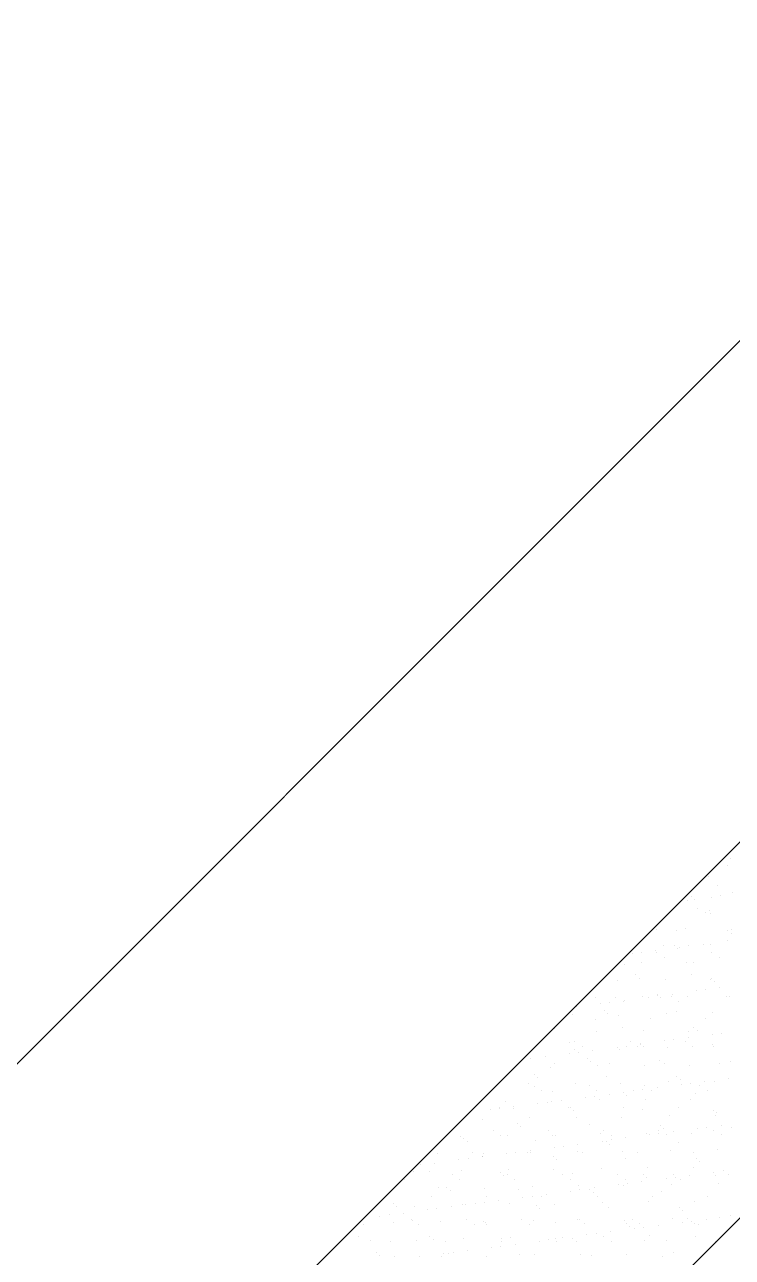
# Model space of a CAD drawing. Header units: millimetres. Extents: x 89805 to 1757503, y 48266 to 267832.
# Drawn here: x 952656 to 953055, y 158385 to 159080 of the extents above; entities that cross this region are included whole.
import ezdxf

# ---------------------------------------------------------------- set-up
doc = ezdxf.new("R2010")
doc.units = ezdxf.units.MM
doc.header["$LTSCALE"] = 1000
doc.layers.add('WALL', color=111, linetype='Continuous')

msp = doc.modelspace()

# ---------------------------------------------------------------- linework, layer by layer
at = {"color": 8, "ltscale": 0.7}
for p, q in [((953054.44, 158609.76), (953054.44, 158609.76)), ((953052.31, 158606.09), (953052.31, 158606.09)), ((953041.55, 158599.87), (953041.55, 158599.87)), ((953046.97, 158594.57), (953046.97, 158594.57)), ((953032.2, 158588.19), (953032.2, 158588.19)), ((953043.29, 158588.03), (953043.29, 158588.03)), ((953048.49, 158588.71), (953048.49, 158588.71)), ((953055.07, 158590.49), (953055.07, 158590.49)), ((953029.7, 158586.24), (953029.7, 158586.24)), ((953034.04, 158586.5), (953034.04, 158586.5)), ((953035.65, 158581.89), (953035.65, 158581.89)), ((953042.18, 158580.6), (953042.18, 158580.6)), ((953039.87, 158579.2), (953039.87, 158579.2)), ((953042.74, 158578.53), (953042.74, 158578.53)), ((953012.68, 158569.75), (953012.68, 158569.75)), ((953023.91, 158569.47), (953023.91, 158569.47)), ((953028.69, 158570.25), (953028.69, 158570.25)), ((953052.7, 158569.41), (953052.7, 158569.41)), ((953054.54, 158567.72), (953054.54, 158567.72)), ((953055.05, 158569.53), (953055.05, 158569.53)), ((953016.63, 158561), (953016.63, 158561)), ((953022.63, 158560.63), (953022.63, 158560.63)), ((953025.59, 158559.8), (953025.59, 158559.8)), ((953030.79, 158560.49), (953030.79, 158560.49)), ((953038.92, 158561.56), (953038.92, 158561.56)), ((953042.81, 158561.33), (953042.81, 158561.33)), ((953052.51, 158563.35), (953052.51, 158563.35)), ((952998.67, 158556.26), (952998.67, 158556.26)), ((953003.88, 158556.95), (953003.88, 158556.95)), ((953012.01, 158558.02), (953012.01, 158558.02)), ((953012.59, 158556.79), (953012.59, 158556.79)), ((953016.8, 158554.1), (953016.8, 158554.1)), ((953024.48, 158558.94), (953024.48, 158558.94)), ((953043.73, 158556.84), (953043.73, 158556.84)), ((953047.94, 158554.16), (953047.94, 158554.16)), ((952992.57, 158551.86), (952992.57, 158551.86)), ((952994.42, 158550.17), (952994.42, 158550.17)), ((953003.74, 158551.1), (953003.74, 158551.1)), ((953029.32, 158550.98), (953029.32, 158550.98)), ((953033.18, 158550.97), (953033.18, 158550.97)), ((952990.25, 158540.75), (952990.25, 158540.75)), ((953000.84, 158544.37), (953000.84, 158544.37)), ((953003.12, 158542.2), (953003.12, 158542.2)), ((953017.26, 158541.73), (953017.26, 158541.73)), ((953031.98, 158544.43), (953031.98, 158544.43)), ((953043.13, 158541.85), (953043.13, 158541.85)), ((953043.44, 158542.06), (953043.44, 158542.06)), ((953044.97, 158540.16), (953044.97, 158540.16)), ((952978.19, 158531.5), (952978.19, 158531.5)), ((952989.52, 158531.69), (952989.52, 158531.69)), ((953004.37, 158531.83), (953004.37, 158531.83)), ((953007.89, 158531.58), (953007.89, 158531.58)), ((953013.07, 158533.08), (953013.07, 158533.08)), ((953013.1, 158532.27), (953013.1, 158532.27)), ((953014.91, 158531.39), (953014.91, 158531.39)), ((953020.66, 158531.75), (953020.66, 158531.75)), ((953021.23, 158533.34), (953021.23, 158533.34)), ((953029.95, 158531.71), (953029.95, 158531.71)), ((953034.81, 158535.13), (953034.81, 158535.13)), ((953040.01, 158535.81), (953040.01, 158535.81)), ((953048.14, 158536.88), (953048.14, 158536.88)), ((953051.8, 158531.8), (953051.8, 158531.8)), ((953053.67, 158532.19), (953053.67, 158532.19)), ((952967.39, 158526.25), (952967.39, 158526.25)), ((952980.97, 158528.04), (952980.97, 158528.04)), ((952983.01, 158524.3), (952983.01, 158524.3)), ((952986.18, 158528.72), (952986.18, 158528.72)), ((952993.74, 158529), (952993.74, 158529)), ((952994.31, 158529.79), (952994.31, 158529.79)), ((953024.88, 158529.06), (953024.88, 158529.06)), ((952965.3, 158521.61), (952965.3, 158521.61)), ((952977.78, 158519.28), (952977.78, 158519.28)), ((952984.85, 158522.61), (952984.85, 158522.61)), ((952990.88, 158521.49), (952990.88, 158521.49)), ((953008.92, 158519.33), (953008.92, 158519.33)), ((953017.89, 158522.46), (953017.89, 158522.46)), ((953023.61, 158523.41), (953023.61, 158523.41)), ((953040.06, 158519.39), (953040.06, 158519.39)), ((953044.07, 158522.79), (953044.07, 158522.79)), ((952951.81, 158511.26), (952951.81, 158511.26)), ((952954.79, 158513.83), (952954.79, 158513.83)), ((952978.82, 158512.23), (952978.82, 158512.23)), ((952993.55, 158514.64), (952993.55, 158514.64)), ((953005, 158512.57), (953005, 158512.57)), ((953030.58, 158512.44), (953030.58, 158512.44)), ((953033.57, 158514.29), (953033.57, 158514.29)), ((953035.41, 158512.6), (953035.41, 158512.6)), ((953044.03, 158510.45), (953044.03, 158510.45)), ((953049.23, 158511.13), (953049.23, 158511.13)), ((952963.49, 158505.86), (952963.49, 158505.86)), ((952966.45, 158506.59), (952966.45, 158506.59)), ((952970.67, 158503.91), (952970.67, 158503.91)), ((952990.19, 158503.36), (952990.19, 158503.36)), ((952995.4, 158504.05), (952995.4, 158504.05)), ((952997.6, 158506.65), (952997.6, 158506.65)), ((953001.81, 158503.96), (953001.81, 158503.96)), ((953003.5, 158505.52), (953003.5, 158505.52)), ((953003.53, 158505.12), (953003.53, 158505.12)), ((953005.35, 158503.83), (953005.35, 158503.83)), ((953017.11, 158506.91), (953017.11, 158506.91)), ((953022.32, 158507.59), (953022.32, 158507.59)), ((953028.74, 158506.71), (953028.74, 158506.71)), ((953030.45, 158508.66), (953030.45, 158508.66)), ((953032.95, 158504.02), (953032.95, 158504.02)), ((953044.11, 158504.63), (953044.11, 158504.63)), ((953044.7, 158503.52), (953044.7, 158503.52)), ((952941.56, 158496.96), (952941.56, 158496.96)), ((952949.69, 158498.03), (952949.69, 158498.03)), ((952963.28, 158499.82), (952963.28, 158499.82)), ((952965.93, 158502.34), (952965.93, 158502.34)), ((952968.48, 158500.5), (952968.48, 158500.5)), ((952973.44, 158496.74), (952973.44, 158496.74)), ((952976.61, 158501.57), (952976.61, 158501.57)), ((952991.51, 158502.22), (952991.51, 158502.22)), ((953018.52, 158503.19), (953018.52, 158503.19)), ((952952.44, 158491.99), (952952.44, 158491.99)), ((952954.71, 158494.18), (952954.71, 158494.18)), ((952975.29, 158495.05), (952975.29, 158495.05)), ((952979.45, 158492.96), (952979.45, 158492.96)), ((952985.85, 158494.23), (952985.85, 158494.23)), ((953005.63, 158493.3), (953005.63, 158493.3)), ((953014.05, 158495.86), (953014.05, 158495.86)), ((953016.99, 158494.29), (953016.99, 158494.29)), ((953031.21, 158493.18), (953031.21, 158493.18)), ((953048.14, 158494.35), (953048.14, 158494.35)), ((953054.06, 158495.51), (953054.06, 158495.51)), ((952940.39, 158482.74), (952940.39, 158482.74)), ((952943.38, 158487.96), (952943.38, 158487.96)), ((952945.22, 158486.27), (952945.22, 158486.27)), ((952966.56, 158483.07), (952966.56, 158483.07)), ((952983.99, 158487.08), (952983.99, 158487.08)), ((952992.14, 158482.95), (952992.14, 158482.95)), ((953019.15, 158483.92), (953019.15, 158483.92)), ((953024, 158486.74), (953024, 158486.74)), ((953025.84, 158485.05), (953025.84, 158485.05)), ((953031.54, 158482.91), (953031.54, 158482.91)), ((953039.67, 158483.98), (953039.67, 158483.98)), ((953045.33, 158484.26), (953045.33, 158484.26)), ((953053.25, 158485.77), (953053.25, 158485.77)), ((952943.39, 158481.49), (952943.39, 158481.49)), ((952947.61, 158478.81), (952947.61, 158478.81)), ((952953.92, 158478.3), (952953.92, 158478.3)), ((952974.53, 158481.55), (952974.53, 158481.55)), ((952977.7, 158475.83), (952977.7, 158475.83)), ((952978.75, 158478.87), (952978.75, 158478.87)), ((952985.83, 158476.9), (952985.83, 158476.9)), ((952993.94, 158477.96), (952993.94, 158477.96)), ((952995.78, 158476.27), (952995.78, 158476.27)), ((952999.41, 158478.68), (952999.41, 158478.68)), ((953004.62, 158479.37), (953004.62, 158479.37)), ((953005.67, 158481.61), (953005.67, 158481.61)), ((953009.89, 158478.92), (953009.89, 158478.92)), ((953012.75, 158480.44), (953012.75, 158480.44)), ((953026.33, 158482.23), (953026.33, 158482.23)), ((953034.54, 158477.07), (953034.54, 158477.07)), ((953036.81, 158481.66), (953036.81, 158481.66)), ((953041.03, 158478.98), (953041.03, 158478.98)), ((952923.86, 158469.53), (952923.86, 158469.53)), ((952923.86, 158468.74), (952923.86, 158468.74)), ((952927.49, 158472.85), (952927.49, 158472.85)), ((952931.65, 158469.08), (952931.65, 158469.08)), ((952931.99, 158469.81), (952931.99, 158469.81)), ((952945.58, 158471.6), (952945.58, 158471.6)), ((952950.78, 158472.28), (952950.78, 158472.28)), ((952953.07, 158472.72), (952953.07, 158472.72)), ((952958.91, 158473.35), (952958.91, 158473.35)), ((952962.79, 158469.14), (952962.79, 158469.14)), ((952963.88, 158469.18), (952963.88, 158469.18)), ((952972.5, 158475.14), (952972.5, 158475.14)), ((952980.08, 158473.7), (952980.08, 158473.7)), ((952993.93, 158469.19), (952993.93, 158469.19)), ((953006.26, 158474.03), (953006.26, 158474.03)), ((953025.07, 158469.25), (953025.07, 158469.25)), ((953031.84, 158473.91), (953031.84, 158473.91)), ((952914.01, 158462.5), (952914.01, 158462.5)), ((952918.66, 158468.05), (952918.66, 158468.05)), ((952941.02, 158463.47), (952941.02, 158463.47)), ((952965.72, 158467.49), (952965.72, 158467.49)), ((952967.19, 158463.8), (952967.19, 158463.8)), ((952992.77, 158463.68), (952992.77, 158463.68)), ((953004.48, 158468.3), (953004.48, 158468.3)), ((953019.78, 158464.65), (953019.78, 158464.65)), ((953044.5, 158467.95), (953044.5, 158467.95)), ((953045.96, 158464.99), (953045.96, 158464.99)), ((953046.34, 158466.27), (953046.34, 158466.27)), ((952920.32, 158456.4), (952920.32, 158456.4)), ((952933.82, 158460.41), (952933.82, 158460.41)), ((952935.66, 158458.72), (952935.66, 158458.72)), ((952951.47, 158456.45), (952951.47, 158456.45)), ((952974.42, 158459.52), (952974.42, 158459.52)), ((952982.61, 158456.51), (952982.61, 158456.51)), ((953006.89, 158454.76), (953006.89, 158454.76)), ((953013.75, 158456.57), (953013.75, 158456.57)), ((953013.84, 158454.69), (953013.84, 158454.69)), ((953014.44, 158459.18), (953014.44, 158459.18)), ((953016.28, 158457.49), (953016.28, 158457.49)), ((953021.97, 158455.76), (953021.97, 158455.76)), ((953035.55, 158457.55), (953035.55, 158457.55)), ((953040.76, 158458.23), (953040.76, 158458.23)), ((953044.89, 158456.62), (953044.89, 158456.62)), ((953048.89, 158459.31), (953048.89, 158459.31)), ((953055.04, 158458.29), (953055.04, 158458.29)), ((952901.95, 158453.24), (952901.95, 158453.24)), ((952903.76, 158451.63), (952903.76, 158451.63)), ((952905.6, 158449.94), (952905.6, 158449.94)), ((952924.54, 158453.71), (952924.54, 158453.71)), ((952928.12, 158453.58), (952928.12, 158453.58)), ((952944.36, 158450.74), (952944.36, 158450.74)), ((952953.7, 158453.45), (952953.7, 158453.45)), ((952955.68, 158453.77), (952955.68, 158453.77)), ((952968.13, 158448.67), (952968.13, 158448.67)), ((952980.71, 158454.43), (952980.71, 158454.43)), ((952981.72, 158450.46), (952981.72, 158450.46)), ((952984.37, 158450.4), (952984.37, 158450.4)), ((952986.22, 158448.71), (952986.22, 158448.71)), ((952986.82, 158453.82), (952986.82, 158453.82)), ((952986.92, 158451.15), (952986.92, 158451.15)), ((952995.05, 158452.22), (952995.05, 158452.22)), ((953008.63, 158454.01), (953008.63, 158454.01)), ((953017.97, 158453.88), (953017.97, 158453.88)), ((953024.98, 158449.52), (953024.98, 158449.52)), ((953032.47, 158454.64), (953032.47, 158454.64)), ((953049.11, 158453.94), (953049.11, 158453.94)), ((952889.06, 158443.35), (952889.06, 158443.35)), ((952908.58, 158443.98), (952908.58, 158443.98)), ((952914.3, 158441.97), (952914.3, 158441.97)), ((952914.3, 158441.59), (952914.3, 158441.59)), ((952914.64, 158443.23), (952914.64, 158443.23)), ((952927.88, 158443.37), (952927.88, 158443.37)), ((952933.08, 158444.06), (952933.08, 158444.06)), ((952939.72, 158444.04), (952939.72, 158444.04)), ((952941.21, 158445.13), (952941.21, 158445.13)), ((952941.65, 158444.2), (952941.65, 158444.2)), ((952954.31, 158441.62), (952954.31, 158441.62)), ((952954.8, 158446.92), (952954.8, 158446.92)), ((952960, 158447.6), (952960, 158447.6)), ((952967.82, 158444.54), (952967.82, 158444.54)), ((952970.86, 158444.1), (952970.86, 158444.1)), ((952993.4, 158444.41), (952993.4, 158444.41)), ((953002.01, 158444.15), (953002.01, 158444.15)), ((953020.41, 158445.39), (953020.41, 158445.39)), ((953033.15, 158444.21), (953033.15, 158444.21)), ((953046.59, 158445.72), (953046.59, 158445.72)), ((952879.25, 158436.97), (952879.25, 158436.97)), ((952887.38, 158438.04), (952887.38, 158438.04)), ((952900.96, 158439.83), (952900.96, 158439.83)), ((952902.58, 158433.98), (952902.58, 158433.98)), ((952906.17, 158440.52), (952906.17, 158440.52)), ((952928.75, 158434.31), (952928.75, 158434.31)), ((952954.33, 158434.19), (952954.33, 158434.19)), ((952956.16, 158439.94), (952956.16, 158439.94)), ((952981.34, 158435.16), (952981.34, 158435.16)), ((952994.92, 158440.74), (952994.92, 158440.74)), ((953007.52, 158435.49), (953007.52, 158435.49)), ((953033.1, 158435.37), (953033.1, 158435.37)), ((953034.93, 158440.4), (953034.93, 158440.4)), ((953036.77, 158438.71), (953036.77, 158438.71)), ((952870.34, 158428.56), (952870.34, 158428.56)), ((952875.57, 158433), (952875.57, 158433)), ((952884.24, 158433.19), (952884.24, 158433.19)), ((952897.26, 158431.3), (952897.26, 158431.3)), ((952901.48, 158428.61), (952901.48, 158428.61)), ((952924.25, 158432.85), (952924.25, 158432.85)), ((952926.09, 158431.16), (952926.09, 158431.16)), ((952928.4, 158431.36), (952928.4, 158431.36)), ((952932.62, 158428.67), (952932.62, 158428.67)), ((952959.54, 158431.41), (952959.54, 158431.41)), ((952963.76, 158428.73), (952963.76, 158428.73)), ((952964.86, 158431.96), (952964.86, 158431.96)), ((952990.68, 158431.47), (952990.68, 158431.47)), ((952994.9, 158428.78), (952994.9, 158428.78)), ((953004.27, 158427.54), (953004.27, 158427.54)), ((953004.87, 158431.62), (953004.87, 158431.62)), ((953006.71, 158429.93), (953006.71, 158429.93)), ((953017.85, 158429.33), (953017.85, 158429.33)), ((953021.83, 158431.53), (953021.83, 158431.53)), ((953023.06, 158430.01), (953023.06, 158430.01)), ((953026.04, 158428.84), (953026.04, 158428.84)), ((953031.19, 158431.08), (953031.19, 158431.08)), ((953044.77, 158432.87), (953044.77, 158432.87)), ((953045.47, 158430.74), (953045.47, 158430.74)), ((953049.98, 158433.56), (953049.98, 158433.56)), ((953052.97, 158431.58), (953052.97, 158431.58)), ((952889.69, 158424.08), (952889.69, 158424.08)), ((952894.19, 158424.07), (952894.19, 158424.07)), ((952896.03, 158422.38), (952896.03, 158422.38)), ((952915.27, 158423.96), (952915.27, 158423.96)), ((952934.79, 158423.19), (952934.79, 158423.19)), ((952942.28, 158424.93), (952942.28, 158424.93)), ((952950.43, 158420.45), (952950.43, 158420.45)), ((952964.02, 158422.24), (952964.02, 158422.24)), ((952968.45, 158425.27), (952968.45, 158425.27)), ((952969.22, 158422.93), (952969.22, 158422.93)), ((952974.81, 158422.84), (952974.81, 158422.84)), ((952976.65, 158421.15), (952976.65, 158421.15)), ((952977.35, 158424), (952977.35, 158424)), ((952990.94, 158425.78), (952990.94, 158425.78)), ((952994.03, 158425.14), (952994.03, 158425.14)), ((952996.14, 158426.47), (952996.14, 158426.47)), ((953015.41, 158421.96), (953015.41, 158421.96)), ((953021.04, 158426.12), (953021.04, 158426.12)), ((953047.22, 158426.45), (953047.22, 158426.45)), ((952864.13, 158415.29), (952864.13, 158415.29)), ((952865.97, 158413.6), (952865.97, 158413.6)), ((952876.2, 158413.73), (952876.2, 158413.73)), ((952885.52, 158418.89), (952885.52, 158418.89)), ((952896.6, 158413.36), (952896.6, 158413.36)), ((952903.21, 158414.71), (952903.21, 158414.71)), ((952904.73, 158414.41), (952904.73, 158414.41)), ((952910.18, 158415.15), (952910.18, 158415.15)), ((952915.39, 158415.84), (952915.39, 158415.84)), ((952916.66, 158418.94), (952916.66, 158418.94)), ((952923.52, 158416.91), (952923.52, 158416.91)), ((952929.38, 158415.04), (952929.38, 158415.04)), ((952937.1, 158418.7), (952937.1, 158418.7)), ((952942.3, 158419.38), (952942.3, 158419.38)), ((952944.75, 158414.07), (952944.75, 158414.07)), ((952947.8, 158419), (952947.8, 158419)), ((952954.96, 158414.92), (952954.96, 158414.92)), ((952978.94, 158419.06), (952978.94, 158419.06)), ((952981.97, 158415.89), (952981.97, 158415.89)), ((952985.35, 158413.18), (952985.35, 158413.18)), ((953008.15, 158416.23), (953008.15, 158416.23)), ((953010.08, 158419.11), (953010.08, 158419.11)), ((953033.73, 158416.1), (953033.73, 158416.1)), ((953041.22, 158419.17), (953041.22, 158419.17)), ((952856.35, 158408.07), (952856.35, 158408.07)), ((952861.55, 158408.75), (952861.55, 158408.75)), ((952869.68, 158409.82), (952869.68, 158409.82)), ((952874.19, 158406.2), (952874.19, 158406.2)), ((952883.26, 158411.61), (952883.26, 158411.61)), ((952888.47, 158412.29), (952888.47, 158412.29)), ((952905.34, 158406.26), (952905.34, 158406.26)), ((952936.48, 158406.32), (952936.48, 158406.32)), ((952946.59, 158412.38), (952946.59, 158412.38)), ((952967.62, 158406.37), (952967.62, 158406.37)), ((952969.08, 158406), (952969.08, 158406)), ((952998.76, 158406.43), (952998.76, 158406.43)), ((953021.67, 158406.85), (953021.67, 158406.85)), ((953025.37, 158412.84), (953025.37, 158412.84)), ((953027.21, 158411.15), (953027.21, 158411.15)), ((953029.9, 158406.49), (953029.9, 158406.49)), ((953040.41, 158406.41), (953040.41, 158406.41)), ((953047.85, 158407.18), (953047.85, 158407.18)), ((953053.99, 158408.19), (953053.99, 158408.19)), ((952847.27, 158403.46), (952847.27, 158403.46)), ((952864.14, 158404.48), (952864.14, 158404.48)), ((952874.67, 158405.63), (952874.67, 158405.63)), ((952878.41, 158403.52), (952878.41, 158403.52)), ((952890.32, 158404.81), (952890.32, 158404.81)), ((952909.55, 158403.57), (952909.55, 158403.57)), ((952914.69, 158405.29), (952914.69, 158405.29)), ((952915.9, 158404.69), (952915.9, 158404.69)), ((952916.53, 158403.6), (952916.53, 158403.6)), ((952940.69, 158403.63), (952940.69, 158403.63)), ((952942.91, 158405.67), (952942.91, 158405.67)), ((952955.29, 158404.4), (952955.29, 158404.4)), ((952971.84, 158403.69), (952971.84, 158403.69)), ((952986.57, 158399.32), (952986.57, 158399.32)), ((952994.66, 158405.88), (952994.66, 158405.88)), ((952995.31, 158404.06), (952995.31, 158404.06)), ((952997.15, 158402.37), (952997.15, 158402.37)), ((953000.16, 158401.11), (953000.16, 158401.11)), ((953002.98, 158403.74), (953002.98, 158403.74)), ((953005.36, 158401.79), (953005.36, 158401.79)), ((953013.49, 158402.86), (953013.49, 158402.86)), ((953027.07, 158404.65), (953027.07, 158404.65)), ((953032.28, 158405.34), (953032.28, 158405.34)), ((953034.12, 158403.8), (953034.12, 158403.8)), ((953035.91, 158403.18), (953035.91, 158403.18)), ((952844.61, 158396.86), (952844.61, 158396.86)), ((952851.25, 158394.59), (952851.25, 158394.59)), ((952862.45, 158393.79), (952862.45, 158393.79)), ((952876.83, 158394.47), (952876.83, 158394.47)), ((952884.63, 158396.51), (952884.63, 158396.51)), ((952886.47, 158394.82), (952886.47, 158394.82)), ((952893.59, 158393.84), (952893.59, 158393.84)), ((952903.84, 158395.44), (952903.84, 158395.44)), ((952924.73, 158393.9), (952924.73, 158393.9)), ((952925.23, 158395.63), (952925.23, 158395.63)), ((952930.01, 158395.77), (952930.01, 158395.77)), ((952932.74, 158392.23), (952932.74, 158392.23)), ((952946.32, 158394.02), (952946.32, 158394.02)), ((952951.52, 158394.7), (952951.52, 158394.7)), ((952955.59, 158395.65), (952955.59, 158395.65)), ((952955.88, 158393.96), (952955.88, 158393.96)), ((952959.65, 158395.77), (952959.65, 158395.77)), ((952965.24, 158395.28), (952965.24, 158395.28)), ((952967.09, 158393.6), (952967.09, 158393.6)), ((952973.24, 158397.56), (952973.24, 158397.56)), ((952978.44, 158398.25), (952978.44, 158398.25)), ((952982.6, 158396.62), (952982.6, 158396.62)), ((952987.02, 158394.01), (952987.02, 158394.01)), ((953005.85, 158394.4), (953005.85, 158394.4)), ((953008.78, 158396.96), (953008.78, 158396.96)), ((953018.16, 158394.07), (953018.16, 158394.07)), ((953034.36, 158396.83), (953034.36, 158396.83)), ((953045.86, 158394.06), (953045.86, 158394.06)), ((952854.56, 158387.74), (952854.56, 158387.74)), ((952856.41, 158386.05), (952856.41, 158386.05)), ((952864.77, 158385.21), (952864.77, 158385.21)), ((952878.9, 158385.14), (952878.9, 158385.14)), ((952890.95, 158385.55), (952890.95, 158385.55)), ((952892.48, 158386.93), (952892.48, 158386.93)), ((952895.17, 158386.85), (952895.17, 158386.85)), ((952897.69, 158387.62), (952897.69, 158387.62)), ((952905.82, 158388.69), (952905.82, 158388.69)), ((952916.53, 158385.42), (952916.53, 158385.42)), ((952919.4, 158390.48), (952919.4, 158390.48)), ((952924.61, 158391.16), (952924.61, 158391.16)), ((952935.18, 158386.51), (952935.18, 158386.51)), ((952943.54, 158386.4), (952943.54, 158386.4)), ((952969.71, 158386.73), (952969.71, 158386.73)), ((952975.79, 158385.62), (952975.79, 158385.62)), ((952995.29, 158386.61), (952995.29, 158386.61)), ((953015.8, 158385.28), (953015.8, 158385.28)), ((953022.3, 158387.58), (953022.3, 158387.58))]:
    msp.add_line(p, q, dxfattribs=at)
at = {"color": 3, "ltscale": 0.7}
msp.add_lwpolyline([(954736.46, 160296.09), (950592.14, 156151.82), (950698.2, 156045.75), (954948.59, 160296.09)], dxfattribs=at)
at = {"layer": 'WALL', "color": 4, "ltscale": 0.7}
for points in [[(950586.59, 156146.27), (954736.46, 160296.09)], [(950586.59, 156146.27), (954736.46, 160296.09)], [(953386.61, 160096.09), (954252.61, 160096.09), (954252.91, 160095.39), (950386.59, 156229.12)]]:
    msp.add_lwpolyline(points, dxfattribs=at)

doc.saveas('drawing.dxf')
